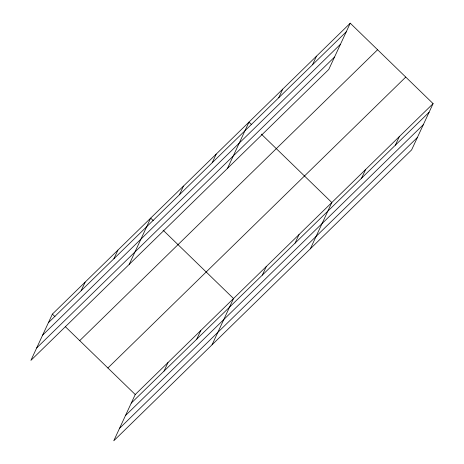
<?xml version="1.0" encoding="UTF-8"?>
<svg xmlns="http://www.w3.org/2000/svg" width="464" height="464" viewBox="0 0 464 464"><rect width="100%" height="100%" fill="white"/><g stroke="black" fill="none" stroke-linecap="round" stroke-linejoin="round"><path stroke-width="0.7" d="M350.245 23.2L52.38 314.111L30.902 360.377L328.767 69.472L350.245 23.2L433.098 103.623L411.62 149.889L113.755 440.8L135.233 394.528L433.098 103.623M81.148 290.725L85.144 282.106M113.912 258.721L117.914 250.108M129.201 264.381L150.678 218.109L153.253 220.615M179.446 194.723L183.442 186.11M212.21 162.725L216.207 154.106M227.493 168.38L248.971 122.107L251.552 124.613M278.731 97.753L282.733 89.14M164.001 371.142L167.997 362.529M312.492 64.786L316.489 56.167M196.765 339.143L200.761 330.53M212.048 344.798L233.525 298.526L163.055 230.127M262.293 275.14L266.295 266.527M295.058 243.142L299.06 234.529M310.346 248.803L331.824 202.53L261.354 134.125M361.584 178.176L365.58 169.557M395.34 145.203L399.342 136.59M48.384 322.724L346.248 31.813M42.613 335.147L340.477 44.242M36.673 347.954L334.538 57.043M79.721 340.646L377.586 49.741M107.892 367.987L405.756 77.082M131.231 403.141L429.101 112.236M125.466 415.57L423.33 124.659M119.521 428.371L417.385 137.466M52.38 314.111L54.961 316.61M65.279 326.627L135.233 394.528"/></g></svg>
